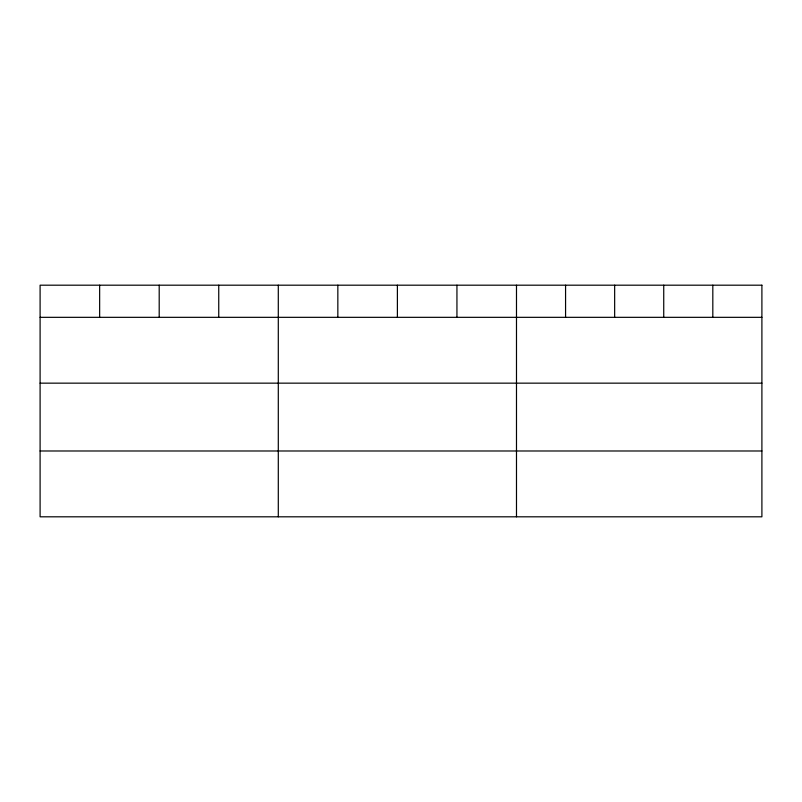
<?xml version="1.0" encoding="UTF-8"?>
<svg xmlns="http://www.w3.org/2000/svg" width="802" height="802" viewBox="0 0 802 802"><rect width="100%" height="100%" fill="white"/><g stroke="black" fill="none" stroke-linecap="round" stroke-linejoin="round"><path stroke-width="1.2" d="M40.1 317.331L761.9 317.331M40.1 383.155L761.9 383.155M40.1 450.985L761.9 450.985M712.818 285.191L712.818 317.331M663.735 285.191L663.735 317.331M614.653 285.191L614.653 317.331M565.57 285.191L565.57 317.331M516.488 285.191L516.488 516.809M456.94 285.191L456.94 317.331M397.391 285.191L397.391 317.331M337.842 285.191L337.842 317.331M278.294 285.191L278.294 516.809M218.745 285.191L218.745 317.331M159.197 285.191L159.197 317.331M99.648 285.191L99.648 317.331M761.9 285.191L40.1 285.191L40.1 516.809L761.9 516.809L761.9 285.191"/></g></svg>
